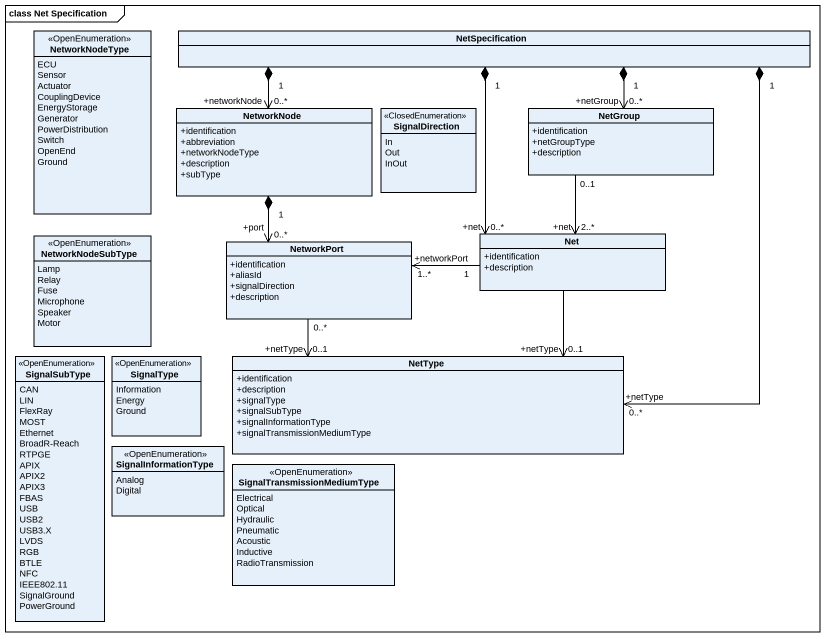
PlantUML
@startuml
mainframe class Net Specification
hide circle
hide empty members
skinparam classAttributeIconSize 0
enum NetworkNodeType <<OpenEnumeration>> {
  ECU
  Sensor
  Actuator
  CouplingDevice
  EnergyStorage
  Generator
  PowerDistribution
  Switch
  OpenEnd
  Ground
}
class NetSpecification
class NetworkNode {
  +identification
  +abbreviation
  +networkNodeType
  +description
  +subType
}
enum SignalDirection <<ClosedEnumeration>> {
  In
  Out
  InOut
}
class NetGroup {
  +identification
  +netGroupType
  +description
}
enum NetworkNodeSubType <<OpenEnumeration>> {
  Lamp
  Relay
  Fuse
  Microphone
  Speaker
  Motor
}
class NetworkPort {
  +identification
  +aliasId
  +signalDirection
  +description
}
class Net {
  +identification
  +description
}
enum SignalSubType <<OpenEnumeration>> {
  CAN
  LIN
  FlexRay
  MOST
  Ethernet
  BroadR-Reach
  RTPGE
  APIX
  APIX2
  APIX3
  FBAS
  USB
  USB2
  USB3.X
  LVDS
  RGB
  BTLE
  NFC
  IEEE802.11
  SignalGround
  PowerGround
}
enum SignalType <<OpenEnumeration>> {
  Information
  Energy
  Ground
}
class NetType {
  +identification
  +description
  +signalType
  +signalSubType
  +signalInformationType
  +signalTransmissionMediumType
}
enum SignalInformationType <<OpenEnumeration>> {
  Analog
  Digital
}
enum SignalTransmissionMediumType <<OpenEnumeration>> {
  Electrical
  Optical
  Hydraulic
  Pneumatic
  Acoustic
  Inductive
  RadioTransmission
}
NetSpecification "1" *-left-> "+networkNode\n0..*" NetworkNode
NetSpecification "1" *--> "+netGroup\n0..*" NetGroup
NetSpecification "1" *--> "+net\n0..*" Net
NetSpecification "1" *--> "0..*\n+netType" NetType
NetworkNode "1" *--> "+port\n0..*" NetworkPort
NetGroup "0..1" --> "+net\n2..*" Net
NetworkPort "0..*" --> "0..1\n+netType" NetType
Net "1" -left-> "+networkPort\n1..*" NetworkPort
Net --> "0..1\n+netType" NetType
@enduml
